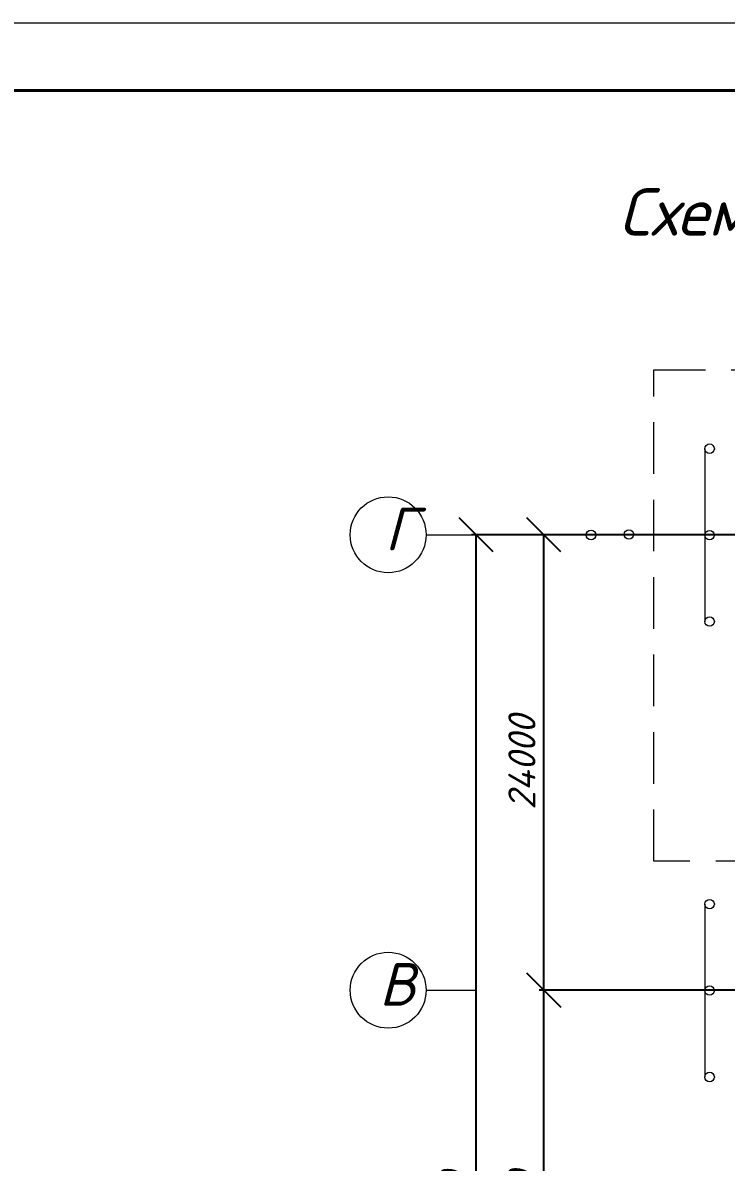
# Model space of a CAD drawing. Header units: millimetres. Extents: x 1422334 to 1587362, y 445536 to 446570.
# Drawn here: x 1585915.7 to 1585967.6, y 446485.7 to 446569.7 of the extents above; entities that cross this region are included whole.
import ezdxf

# ---------------------------------------------------------------- set-up
doc = ezdxf.new("R2010")
doc.units = ezdxf.units.MM
doc.header["$LTSCALE"] = 50
doc.linetypes.add('DASHED', pattern=[19.05, 12.7, -6.35])
doc.layers.get('0').update_dxf_attribs({"lineweight": 13})
for name, color, linetype, lineweight in [('Risunochki', 7, 'Continuous', 13), ('оси траншей размеры', 7, 'Continuous', 13), ('Слой 0.13', 7, 'Continuous', 9)]:
    doc.layers.add(name, color=color, linetype=linetype, lineweight=lineweight)
doc.styles.get("Standard").update_dxf_attribs({"font": 'isocpeui.ttf'})
doc.dimstyles.new('200', dxfattribs={"dimtxt": 2.5, "dimasz": 2.5, "dimexe": 0.3445, "dimexo": 0.3, "dimtad": 1, "dimlfac": 500, "dimtxsty": 'Standard', "dimblk": 'OBLIQUE', "dimcen": 2.5, "dimadec": 0, "dimazin": 0, "dimtfac": 1, "dimtmove": 0, "dimatfit": 3, "dimfxl": 1, "dimarcsym": 0})

# ---------------------------------------------------------------- blocks, each defined once
blk = doc.blocks.new('_Oblique')
at = {"color": 0, "linetype": 'ByBlock', "lineweight": -2}
blk.add_line((-0.5, -0.5), (0.5, 0.5), dxfattribs=at)
blk = doc.blocks.new('*D2131')
at = {"layer": 'Defpoints', "color": 0, "ltscale": 10000, "transparency": 16777216}
for p in [(1585954.154, 446498.341), (1585975.196, 446498.341), (1585975.196, 446464.741)]:
    blk.add_point(p, dxfattribs=at)
at = {"layer": 'оси траншей размеры', "color": 0, "lineweight": -2, "ltscale": 10000, "transparency": 16777216}
for p, q in [((1585974.896, 446498.341), (1585953.81, 446498.341)), ((1585954.154, 446464.741), (1585954.154, 446498.341)), ((1585974.896, 446464.741), (1585953.81, 446464.741))]:
    blk.add_line(p, q, dxfattribs=at)
at = {"layer": 'оси траншей размеры', "color": 0, "lineweight": -2, "ltscale": 10000, "transparency": 16777216, "xscale": 2.5, "yscale": 2.5, "zscale": 2.5}
for p, rotation in [((1585954.154, 446498.341), 90), ((1585954.154, 446464.741), 270)]:
    blk.add_blockref('_Oblique', p, dxfattribs=dict(at, rotation=rotation))
at = {"layer": 'оси траншей размеры', "color": 0, "ltscale": 10000, "transparency": 16777216, "insert": (1585952.529, 446481.541), "char_height": 2, "attachment_point": 5, "rotation": 90}
blk.add_mtext('24000', dxfattribs=at)
blk = doc.blocks.new('*D2132')
at = {"layer": 'Defpoints', "color": 0, "ltscale": 10000, "transparency": 16777216}
for p in [(1585954.154, 446531.941), (1585975.196, 446531.941), (1585975.196, 446498.341)]:
    blk.add_point(p, dxfattribs=at)
at = {"layer": 'оси траншей размеры', "color": 0, "lineweight": -2, "ltscale": 10000, "transparency": 16777216}
for p, q in [((1585974.896, 446531.941), (1585953.81, 446531.941)), ((1585954.154, 446498.341), (1585954.154, 446531.941)), ((1585974.896, 446498.341), (1585953.81, 446498.341))]:
    blk.add_line(p, q, dxfattribs=at)
at = {"layer": 'оси траншей размеры', "color": 0, "lineweight": -2, "ltscale": 10000, "transparency": 16777216, "xscale": 2.5, "yscale": 2.5, "zscale": 2.5}
for p, rotation in [((1585954.154, 446531.941), 90), ((1585954.154, 446498.341), 270)]:
    blk.add_blockref('_Oblique', p, dxfattribs=dict(at, rotation=rotation))
at = {"layer": 'оси траншей размеры', "color": 0, "ltscale": 10000, "transparency": 16777216, "insert": (1585952.529, 446515.141), "char_height": 2, "attachment_point": 5, "rotation": 90}
blk.add_mtext('24000', dxfattribs=at)
blk = doc.blocks.new('*D2133')
at = {"layer": 'Defpoints', "color": 0, "ltscale": 10000, "transparency": 16777216}
for p in [(1585949.149, 446531.941), (1585975.196, 446531.941), (1585975.196, 446431.141)]:
    blk.add_point(p, dxfattribs=at)
at = {"layer": 'оси траншей размеры', "color": 0, "lineweight": -2, "ltscale": 10000, "transparency": 16777216}
for p, q in [((1585974.896, 446531.941), (1585948.805, 446531.941)), ((1585949.149, 446431.141), (1585949.149, 446531.941)), ((1585974.896, 446431.141), (1585948.805, 446431.141))]:
    blk.add_line(p, q, dxfattribs=at)
at = {"layer": 'оси траншей размеры', "color": 0, "lineweight": -2, "ltscale": 10000, "transparency": 16777216, "xscale": 2.5, "yscale": 2.5, "zscale": 2.5}
for p, rotation in [((1585949.149, 446531.941), 90), ((1585949.149, 446431.141), 270)]:
    blk.add_blockref('_Oblique', p, dxfattribs=dict(at, rotation=rotation))
at = {"layer": 'оси траншей размеры', "color": 0, "ltscale": 10000, "transparency": 16777216, "insert": (1585947.512, 446481.541), "char_height": 2, "attachment_point": 5, "rotation": 90}
blk.add_mtext('72000', dxfattribs=at)

msp = doc.modelspace()

# ---------------------------------------------------------------- linework, layer by layer
at = {"layer": 'Risunochki', "linetype": 'DASHED', "ltscale": 0.006}
for p, q in [((1585962.262044, 446507.86123, 8264.642599), (1585962.262044, 446544.109715, 8264.642599)), ((1585962.262044, 446544.109715, 8264.642599), (1585982.048743, 446544.109715, 8264.642599)), ((1585982.06476, 446507.86123, 8264.642599), (1585962.262044, 446507.86123, 8264.642599))]:
    msp.add_line(p, q, dxfattribs=at)
at = {"layer": 'оси траншей размеры', "ltscale": 10000}
for p, q in [((1585966.025612, 446538.288175, 8264.642599), (1585966.025612, 446525.548175, 8264.642599)), ((1585966.025612, 446504.688175, 8264.642599), (1585966.025612, 446491.948175, 8264.642599))]:
    msp.add_line(p, q, dxfattribs=at)
for centre in [(1585966.375612, 446538.292826, 8264.642599), (1585957.626075, 446531.924747, 8264.642599), (1585960.425793, 446531.964529, 8264.642599), (1585966.375612, 446531.918175, 8264.642599), (1585966.375338, 446525.538964, 8264.642599), (1585966.375612, 446504.692826, 8264.642599), (1585966.375612, 446498.318175, 8264.642599), (1585966.375338, 446491.938964, 8264.642599)]:
    msp.add_circle(centre, 0.35, dxfattribs=at)
at = {"layer": 'Слой 0.13', "ltscale": 10000}
for p, q in [((1585544.836202, 446569.713928), (1586385.836202, 446569.713928)), ((1585945.460177, 446531.94123, 8264.642599), (1585949.149464, 446531.94123, 8264.642599)), ((1585945.460177, 446498.34123, 8264.642599), (1585949.149464, 446498.34123, 8264.642599))]:
    msp.add_line(p, q, dxfattribs=at)
at = {"layer": 'Слой 0.13', "lineweight": 40, "ltscale": 10000}
msp.add_line((1585564.836202, 446564.713928), (1586380.836202, 446564.713928), dxfattribs=at)
at = {"layer": 'Слой 0.13', "ltscale": 10000}
for centre in [(1585942.660177, 446531.94123, 8264.642599), (1585942.660177, 446498.34123, 8264.642599)]:
    msp.add_circle(centre, 2.8, dxfattribs=at)

# ---------------------------------------------------------------- texts
at = {"layer": 'оси траншей размеры', "ltscale": 10000, "insert": (1585959.669423, 446557.511948, 8264.642599), "char_height": 3.5, "attachment_point": 1}
msp.add_mtext_dynamic_manual_height_columns('Схема бетонирования фундаментов М1:500', width=231.11816767, gutter_width=25, heights=[0], dxfattribs=at)
at = {"layer": 'Слой 0.13', "ltscale": 10000, "char_height": 3.15, "attachment_point": 1}
for s, width, insert in [('\\pi1.0604;Г', 4.5, (1585941.345263, 446533.947781, 8264.642599)), ('\\pi0.64802;В', 3.70625839, (1585941.345263, 446500.347781, 8264.642599))]:
    msp.add_mtext_dynamic_manual_height_columns(s, width=width, gutter_width=25, heights=[0], dxfattribs=dict(at, insert=insert))

# ---------------------------------------------------------------- dimensions: what is measured, and where the dimension line sits
at = {"layer": 'оси траншей размеры', "ltscale": 10000}
for base, p1, p2, picture, middle in [((1585949.149464, 446531.94123, 8264.642599), (1585975.195612, 446431.14123, 8264.642599), (1585975.195612, 446531.94123, 8264.642599), '*D2133', (1585947.511585, 446481.54123, 8264.642599)), ((1585954.154464, 446531.94123, 8264.642599), (1585975.195612, 446498.34123, 8264.642599), (1585975.195612, 446531.94123, 8264.642599), '*D2132', (1585952.529464, 446515.14123, 8264.642599)), ((1585954.154464, 446498.34123, 8264.642599), (1585975.195612, 446464.74123, 8264.642599), (1585975.195612, 446498.34123, 8264.642599), '*D2131', (1585952.529464, 446481.54123, 8264.642599))]:
    dim = msp.add_linear_dim(base=base, p1=p1, p2=p2, angle=90, dimstyle='200', override={"dimtxt": 2, "dimlfac": 714, "dimrnd": 1000}, dxfattribs=at)
    dim.commit()
    dim.dimension.update_dxf_attribs({"geometry": picture, "text_midpoint": middle})

doc.saveas('drawing.dxf')
